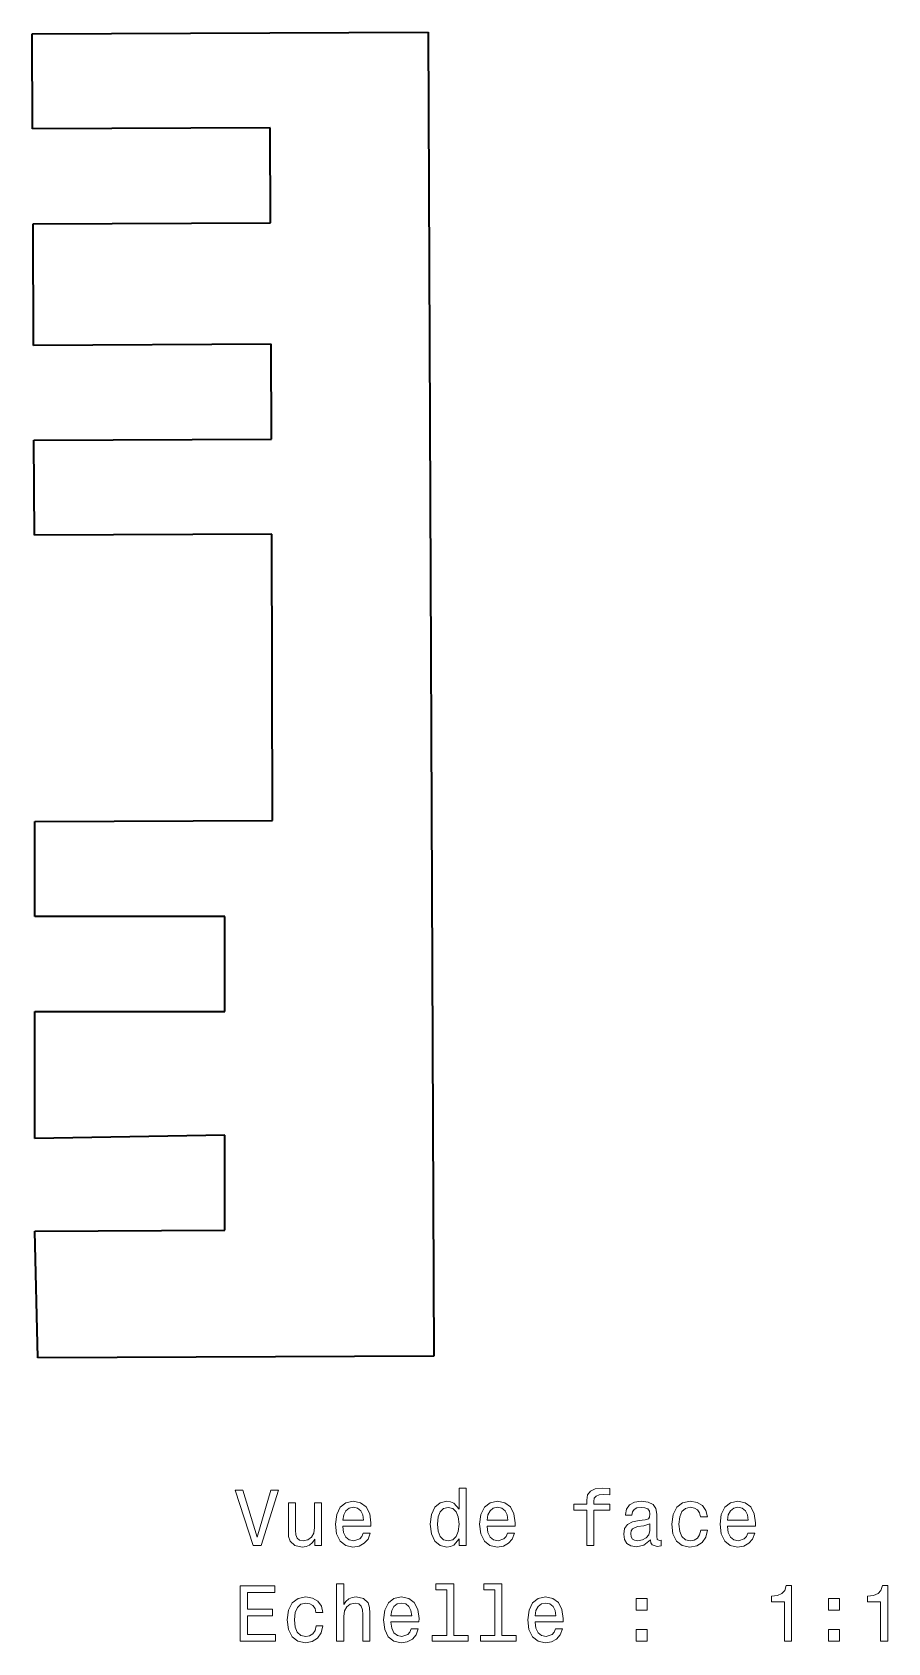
# Model space of a CAD drawing. Extents: x 197 to 251, y 89 to 190.
import ezdxf

# ---------------------------------------------------------------- set-up
doc = ezdxf.new("R2010")
doc.units = 0

msp = doc.modelspace()

# ---------------------------------------------------------------- linework, layer by layer
at = {"color": 7, "lineweight": 35}
for p, q in [((197.318909, 190.265442), (222.318665, 190.373779)), ((222.318665, 190.373779), (222.681107, 106.734558)), ((222.681107, 106.734558), (197.681335, 106.626228))]:
    msp.add_line(p, q, dxfattribs=at)
at = {"color": 7, "lineweight": 35, "ltscale": 0.15}
for p, q in [((197.34491, 184.265503), (197.318909, 190.265442)), ((212.370758, 178.330551), (212.344757, 184.330505)), ((212.430008, 164.656677), (212.404022, 170.656616)), ((197.456161, 158.591736), (197.430161, 164.591675)), ((197.485321, 134.506302), (197.485474, 140.506302)), ((209.485321, 128.506302), (209.485321, 134.506302)), ((209.484299, 114.6903), (209.484299, 120.6903))]:
    msp.add_line(p, q, dxfattribs=at)
at = {"color": 7, "lineweight": 35, "ltscale": 0.375}
for p, q in [((212.344757, 184.330505), (197.34491, 184.265503)), ((197.370895, 178.265549), (212.370758, 178.330551)), ((212.404022, 170.656616), (197.40416, 170.591629)), ((197.430161, 164.591675), (212.430008, 164.656677)), ((212.456009, 158.656738), (197.456161, 158.591736)), ((197.485474, 140.506302), (212.485321, 140.571762))]:
    msp.add_line(p, q, dxfattribs=at)
at = {"color": 7, "lineweight": 35, "ltscale": 0.19185}
msp.add_line((197.40416, 170.591629), (197.370895, 178.265549), dxfattribs=at)
at = {"color": 7, "lineweight": 35, "ltscale": 0.452125}
msp.add_line((212.485321, 140.571762), (212.456009, 158.656738), dxfattribs=at)
at = {"color": 7, "lineweight": 35, "ltscale": 0.3}
for p, q in [((209.485321, 134.506302), (197.485321, 134.506302)), ((197.485321, 128.506302), (209.485321, 128.506302)), ((209.484299, 120.6903), (197.485962, 120.490303)), ((197.484482, 114.623802), (209.484299, 114.6903))]:
    msp.add_line(p, q, dxfattribs=at)
at = {"color": 7, "lineweight": 35, "ltscale": 0.2004}
msp.add_line((197.485962, 120.490303), (197.485321, 128.506302), dxfattribs=at)
at = {"color": 7, "lineweight": 35, "ltscale": 0.2}
msp.add_line((197.681335, 106.626228), (197.484482, 114.623802), dxfattribs=at)
at = {"color": 7, "lineweight": 13}
for points in [[(212.395538, 98.274635), (211.518005, 95.29409), (210.61528, 98.274635), (210.136169, 98.274635), (211.265854, 94.769592), (211.770172, 94.769592), (212.874634, 98.274635)], [(224.282425, 95.188179), (224.282425, 94.769592), (224.726227, 94.769592), (224.726227, 98.390633), (224.28746, 98.390633), (224.28746, 97.064262), (223.94957, 97.447548), (223.742798, 97.538322), (223.505768, 97.573624), (223.077087, 97.472763), (222.744232, 97.190338), (222.527374, 96.73645), (222.451736, 96.126221), (222.527374, 95.515991), (222.744232, 95.057053), (223.077087, 94.769592), (223.505768, 94.673775), (223.742798, 94.709076), (223.954605, 94.79985)], [(232.341492, 97.008789), (232.341492, 94.769592), (232.785309, 94.769592), (232.785309, 97.008789), (233.793945, 97.008789), (233.793945, 97.387024), (232.785309, 97.387024), (232.785309, 97.553452), (232.820602, 97.75518), (232.9366, 97.89135), (233.133286, 97.972038), (233.41571, 98.002304), (233.793945, 97.982132), (233.793945, 98.365417), (233.31485, 98.390633), (232.881134, 98.345238), (232.578537, 98.209076), (232.396973, 97.972038), (232.341492, 97.634148), (232.341492, 97.387024), (231.529541, 97.387024), (231.529541, 97.008789)], [(215.597977, 97.477806), (215.154175, 97.477806), (215.154175, 95.914406), (215.103745, 95.551292), (214.957489, 95.289047), (214.730545, 95.127663), (214.432999, 95.077232), (214.195969, 95.117577), (214.044662, 95.238609), (213.958939, 95.445381), (213.938766, 95.737892), (213.938766, 97.477806), (213.494965, 97.477806), (213.494965, 95.697548), (213.510086, 95.339478), (213.605911, 95.041924), (213.898422, 94.769592), (214.367432, 94.673775), (214.619598, 94.709076), (214.836456, 94.79985), (215.023056, 94.956192), (215.174347, 95.183136), (215.174347, 94.769592), (215.597977, 94.769592)], [(216.934433, 95.995094), (218.709656, 95.995094), (218.714691, 96.201866), (218.634003, 96.781837), (218.412109, 97.215561), (218.059082, 97.477806), (217.590057, 97.573624), (217.131119, 97.472763), (216.778091, 97.190338), (216.551147, 96.731407), (216.470459, 96.126221), (216.546112, 95.505905), (216.773056, 95.05201), (217.121033, 94.769592), (217.574921, 94.673775), (217.968292, 94.739334), (218.291061, 94.910805), (218.528091, 95.183136), (218.664261, 95.546249), (218.22551, 95.546249), (218.13472, 95.344521), (218.003601, 95.193222), (217.630402, 95.072189), (217.342941, 95.127663), (217.126083, 95.304176), (216.984863, 95.591637), (216.934433, 95.979965)], [(216.934433, 96.368294), (216.989914, 96.716278), (217.126083, 96.97348), (217.332855, 97.129822), (217.605194, 97.185295), (217.872482, 97.129822), (218.079254, 96.97348), (218.205338, 96.716278), (218.250717, 96.368294)], [(223.581406, 97.175209), (223.873917, 97.104607), (224.095825, 96.907921), (224.226944, 96.580109), (224.277374, 96.126221), (224.226944, 95.66729), (224.095825, 95.339478), (223.873917, 95.137749), (223.581406, 95.072189), (223.304031, 95.137749), (223.092224, 95.339478), (222.951004, 95.672333), (222.905624, 96.126221), (222.951004, 96.575066), (223.092224, 96.902878), (223.304031, 97.104607)], [(226.042511, 95.995094), (227.817719, 95.995094), (227.822769, 96.201866), (227.742081, 96.781837), (227.520172, 97.215561), (227.167145, 97.477806), (226.69812, 97.573624), (226.239197, 97.472763), (225.886169, 97.190338), (225.659225, 96.731407), (225.578537, 96.126221), (225.654175, 95.505905), (225.881119, 95.05201), (226.229111, 94.769592), (226.682999, 94.673775), (227.07637, 94.739334), (227.399139, 94.910805), (227.636169, 95.183136), (227.772339, 95.546249), (227.333572, 95.546249), (227.242798, 95.344521), (227.111664, 95.193222), (226.73848, 95.072189), (226.451004, 95.127663), (226.234146, 95.304176), (226.092941, 95.591637), (226.042511, 95.979965)], [(226.042511, 96.368294), (226.097977, 96.716278), (226.234146, 96.97348), (226.440918, 97.129822), (226.713257, 97.185295), (226.980545, 97.129822), (227.187317, 96.97348), (227.3134, 96.716278), (227.358795, 96.368294)], [(236.371033, 95.12262), (236.371033, 95.107491), (236.396255, 94.93602), (236.471909, 94.81498), (236.789627, 94.719162), (237.036743, 94.759506), (237.036743, 95.102448), (236.930832, 95.087318), (236.789627, 95.152878), (236.764404, 95.354607), (236.764404, 96.756622), (236.703888, 97.114693), (236.527374, 97.366852), (236.219742, 97.51815), (235.786026, 97.573624), (235.362396, 97.513107), (235.049713, 97.341637), (234.853027, 97.074348), (234.78746, 96.721321), (234.78746, 96.691063), (235.185883, 96.691063), (235.221176, 96.902878), (235.332138, 97.054176), (235.513687, 97.144951), (235.770889, 97.180252), (236.018005, 97.155037), (236.194519, 97.079391), (236.30043, 96.948265), (236.335739, 96.766708), (236.315567, 96.554893), (236.234863, 96.44899), (236.033142, 96.398552), (235.654907, 96.358208), (235.221176, 96.267433), (234.913544, 96.106049), (234.731995, 95.853889), (234.676514, 95.48069), (234.726944, 95.147835), (234.883286, 94.900719), (235.135452, 94.744377), (235.483429, 94.688904), (235.952454, 94.794807)], [(239.523056, 96.580109), (239.961823, 96.580109), (239.871033, 96.983566), (239.654175, 97.301292), (239.316284, 97.497978), (238.877518, 97.573624), (238.393372, 97.472763), (238.025208, 97.190338), (237.793228, 96.731407), (237.71254, 96.116135), (237.788177, 95.505905), (238.015137, 95.05201), (238.373199, 94.769592), (238.862396, 94.673775), (239.296112, 94.74942), (239.634003, 94.961235), (239.865997, 95.29409), (239.966858, 95.737892), (239.543228, 95.737892), (239.467575, 95.455475), (239.32637, 95.243652), (239.124634, 95.112534), (238.877518, 95.072189), (238.569885, 95.137749), (238.347977, 95.339478), (238.211823, 95.66729), (238.166428, 96.131264), (238.211823, 96.585152), (238.353027, 96.912964), (238.579971, 97.114693), (238.877518, 97.185295), (239.139771, 97.139908), (239.336456, 97.023918), (239.467575, 96.832275)], [(241.222626, 95.995094), (242.997833, 95.995094), (243.002884, 96.201866), (242.92218, 96.781837), (242.700287, 97.215561), (242.34726, 97.477806), (241.878235, 97.573624), (241.419312, 97.472763), (241.066284, 97.190338), (240.83934, 96.731407), (240.758636, 96.126221), (240.83429, 95.505905), (241.061234, 95.05201), (241.409225, 94.769592), (241.863113, 94.673775), (242.256485, 94.739334), (242.579254, 94.910805), (242.816284, 95.183136), (242.952454, 95.546249), (242.513687, 95.546249), (242.422913, 95.344521), (242.291779, 95.193222), (241.918579, 95.072189), (241.631119, 95.127663), (241.414261, 95.304176), (241.273056, 95.591637), (241.222626, 95.979965)], [(241.222626, 96.368294), (241.278091, 96.716278), (241.414261, 96.97348), (241.621033, 97.129822), (241.893372, 97.185295), (242.16066, 97.129822), (242.367432, 96.97348), (242.493515, 96.716278), (242.53891, 96.368294)], [(236.320602, 95.71772), (236.260086, 95.455475), (236.098709, 95.253738), (235.856628, 95.12262), (235.559082, 95.077232), (235.367432, 95.102448), (235.231262, 95.183136), (235.145538, 95.324348), (235.120316, 95.521034), (235.140488, 95.697548), (235.221176, 95.823624), (235.543945, 95.964836), (235.952454, 96.025352), (236.320602, 96.146393)], [(210.458939, 88.722763), (212.677948, 88.722763), (212.677948, 89.146393), (210.922913, 89.146393), (210.922913, 90.331551), (212.486313, 90.331551), (212.486313, 90.750137), (210.922913, 90.750137), (210.922913, 91.799133), (212.637604, 91.799133), (212.637604, 92.222763), (210.458939, 92.222763)], [(216.546112, 88.722763), (216.989914, 88.722763), (216.989914, 90.286163), (217.035309, 90.644234), (217.181549, 90.906479), (217.408508, 91.067863), (217.71109, 91.12838), (217.953171, 91.07795), (218.104462, 90.94178), (218.180115, 90.714836), (218.205338, 90.412247), (218.205338, 88.722763), (218.649139, 88.722763), (218.649139, 90.503021), (218.628967, 90.861092), (218.538177, 91.158646), (218.240631, 91.430977), (217.776657, 91.526794), (217.52449, 91.491493), (217.307632, 91.395676), (217.126083, 91.244377), (216.989914, 91.037605), (216.989914, 92.343803), (216.546112, 92.343803)], [(223.500717, 91.970604), (223.500717, 89.095963), (222.587891, 89.095963), (222.587891, 88.722763), (224.85231, 88.722763), (224.85231, 89.095963), (223.944519, 89.095963), (223.944519, 92.343803), (222.804749, 92.343803), (222.804749, 91.970604)], [(226.536743, 91.970604), (226.536743, 89.095963), (225.623917, 89.095963), (225.623917, 88.722763), (227.888336, 88.722763), (227.888336, 89.095963), (226.980545, 89.095963), (226.980545, 92.343803), (225.840775, 92.343803), (225.840775, 91.970604)], [(244.823486, 88.722763), (245.28241, 88.722763), (245.28241, 92.247978), (244.939484, 92.247978), (244.848694, 91.940346), (244.667145, 91.733566), (244.389771, 91.612534), (244.006485, 91.572189), (244.006485, 91.214119), (244.823486, 91.214119)], [(250.895538, 88.722763), (251.354462, 88.722763), (251.354462, 92.247978), (251.01152, 92.247978), (250.920746, 91.940346), (250.739197, 91.733566), (250.461807, 91.612534), (250.078522, 91.572189), (250.078522, 91.214119), (250.895538, 91.214119)], [(215.234863, 90.533279), (215.67363, 90.533279), (215.582855, 90.936737), (215.365997, 91.254463), (215.028091, 91.451149), (214.58934, 91.526794), (214.105194, 91.425934), (213.73703, 91.143509), (213.505051, 90.684578), (213.424347, 90.069305), (213.5, 89.459076), (213.726944, 89.00518), (214.085022, 88.722763), (214.574203, 88.626945), (215.007919, 88.702591), (215.345825, 88.914406), (215.577805, 89.247261), (215.67868, 89.691063), (215.255051, 89.691063), (215.179398, 89.408646), (215.038177, 89.196823), (214.836456, 89.065704), (214.58934, 89.02536), (214.281708, 89.090919), (214.059799, 89.292648), (213.92363, 89.620461), (213.878235, 90.084435), (213.92363, 90.538322), (214.064835, 90.866135), (214.291794, 91.067863), (214.58934, 91.138466), (214.851578, 91.093079), (215.048279, 90.977089), (215.179398, 90.785446)], [(219.970459, 89.948265), (221.745682, 89.948265), (221.750717, 90.155037), (221.670029, 90.735008), (221.44812, 91.168732), (221.095108, 91.430977), (220.626083, 91.526794), (220.167145, 91.425934), (219.814117, 91.143509), (219.587173, 90.684578), (219.506485, 90.079391), (219.582138, 89.459076), (219.809082, 89.00518), (220.157059, 88.722763), (220.610947, 88.626945), (221.004318, 88.692505), (221.327087, 88.863976), (221.564117, 89.136307), (221.700287, 89.49942), (221.261536, 89.49942), (221.170746, 89.297691), (221.039627, 89.146393), (220.666428, 89.02536), (220.378967, 89.080833), (220.162109, 89.257347), (220.020889, 89.544807), (219.970459, 89.933136)], [(219.970459, 90.321465), (220.02594, 90.669449), (220.162109, 90.926651), (220.368881, 91.082993), (220.641205, 91.138466), (220.908508, 91.082993), (221.11528, 90.926651), (221.241348, 90.669449), (221.286743, 90.321465)], [(229.078537, 89.948265), (230.853745, 89.948265), (230.858795, 90.155037), (230.778107, 90.735008), (230.556198, 91.168732), (230.203171, 91.430977), (229.734146, 91.526794), (229.275223, 91.425934), (228.922195, 91.143509), (228.695251, 90.684578), (228.614548, 90.079391), (228.690201, 89.459076), (228.917145, 89.00518), (229.265137, 88.722763), (229.719025, 88.626945), (230.112396, 88.692505), (230.435165, 88.863976), (230.672195, 89.136307), (230.80835, 89.49942), (230.369598, 89.49942), (230.278824, 89.297691), (230.14769, 89.146393), (229.77449, 89.02536), (229.48703, 89.080833), (229.270172, 89.257347), (229.128967, 89.544807), (229.078537, 89.933136)], [(229.078537, 90.321465), (229.134003, 90.669449), (229.270172, 90.926651), (229.476944, 91.082993), (229.749283, 91.138466), (230.016571, 91.082993), (230.223343, 90.926651), (230.349426, 90.669449), (230.394806, 90.321465)], [(235.458221, 90.679535), (236.154175, 90.679535), (236.154175, 91.430977), (235.458221, 91.430977)], [(247.602295, 90.679535), (248.298264, 90.679535), (248.298264, 91.430977), (247.602295, 91.430977)], [(235.458221, 88.722763), (236.154175, 88.722763), (236.154175, 89.474205), (235.458221, 89.474205)], [(247.602295, 88.722763), (248.298264, 88.722763), (248.298264, 89.474205), (247.602295, 89.474205)]]:
    msp.add_lwpolyline(points, close=True, dxfattribs=at)

doc.saveas('drawing.dxf')
